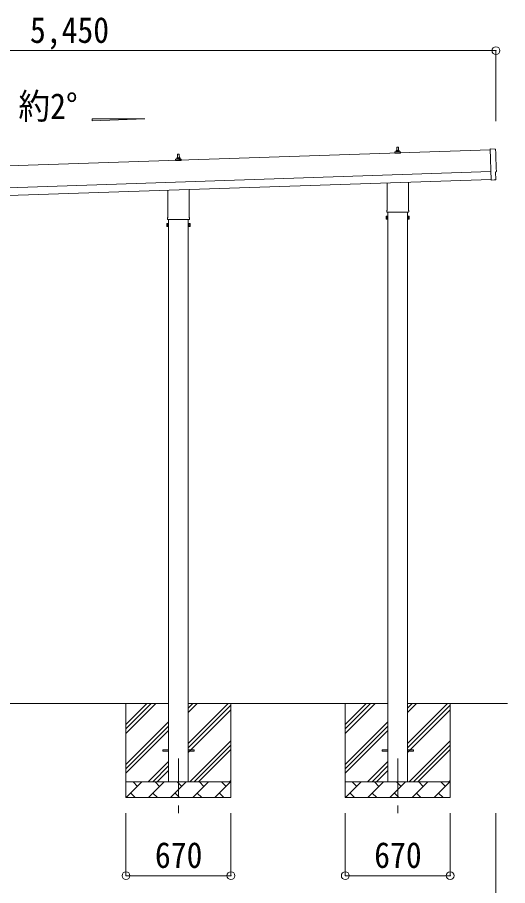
# Model space of a CAD drawing. Units: millimetres at full size, sheet at 1:50. Extents: x -14053 to 14053, y -9700 to 9700.
# Drawn here: x 6008 to 9138, y -6551 to -1007 of the extents above; entities that cross this region are included whole.
import ezdxf
from ezdxf.enums import TextEntityAlignment as Align

# ---------------------------------------------------------------- set-up
doc = ezdxf.new("R2010")
doc.units = ezdxf.units.MM
doc.header["$LTSCALE"] = 50
doc.header["$PDMODE"] = 32
doc.header["$PDSIZE"] = 50
doc.linetypes.add('CHAIN1', pattern=[8, 5, -1, 1, -1])
doc.layers.add('0-8_TABLE1', color=6, linetype='Continuous', lineweight=9)
doc.layers.add('0-F', color=7, linetype='Continuous', lineweight=9)
doc.styles.add('ＭＳ ゴシック', font='')
doc.styles.get('ＭＳ ゴシック').set_extended_font_data('MS Gothic')

msp = doc.modelspace()

# ---------------------------------------------------------------- linework, layer by layer
at = {"layer": '0-8_TABLE1'}
for p, q in [((3613.51, -1219.58), (9063.51, -1219.58)), ((6701.51, -6487.7), (7371.51, -6487.7)), ((8101.51, -6487.7), (8771.51, -6487.7))]:
    msp.add_line(p, q, dxfattribs=at)
at = {"layer": '0-F', "color": 6}
for p, q in [((9063.51, -1219.58), (9063.51, -1669.58)), ((6701.51, -6487.7), (6701.51, -6087.7)), ((7371.51, -6487.7), (7371.51, -6087.7)), ((8101.51, -6487.7), (8101.51, -6087.7)), ((8771.51, -6487.7), (8771.51, -6087.7)), ((9063.51, -7187.7), (9063.51, -6087.7))]:
    msp.add_line(p, q, dxfattribs=at)
at = {"layer": '0-F', "color": 4}
for p, q in [((9027.3, -1852.28), (3644.29, -2031.72)), ((7030.51, -1906.1), (7031.24, -1882.58)), ((7032.24, -1881.6), (7040.78, -1881.6)), ((7041.78, -1882.58), (7042.51, -1906.1)), ((8418.26, -1874.94), (8418.26, -1867.22)), ((8454.76, -1874.94), (8418.26, -1874.94)), ((8418.64, -1866.44), (8454.38, -1866.44)), ((8419.02, -1866.25), (8425.75, -1864.62)), ((8426.13, -1864.44), (8446.89, -1864.44)), ((8426.51, -1863.65), (8426.51, -1859.44)), ((8427.51, -1859.44), (8445.51, -1859.44)), ((8430.51, -1859.44), (8431.24, -1835.91)), ((8432.24, -1834.94), (8440.78, -1834.94)), ((8441.78, -1835.91), (8442.51, -1859.44)), ((8446.51, -1863.65), (8446.51, -1859.44)), ((8454, -1866.25), (8447.27, -1864.62)), ((8454.76, -1874.94), (8454.76, -1867.22)), ((9057.3, -1847.77), (9027.13, -1847.2)), ((9027.13, -1847.2), (9033.75, -2045.95)), ((7018.26, -1921.6), (7018.26, -1913.89)), ((7054.76, -1921.6), (7018.26, -1921.6)), ((7018.64, -1913.1), (7054.38, -1913.1)), ((7019.02, -1912.92), (7025.75, -1911.29)), ((7026.13, -1911.1), (7046.89, -1911.1)), ((7026.51, -1910.32), (7026.51, -1906.1)), ((7027.51, -1906.1), (7045.51, -1906.1)), ((7046.51, -1910.32), (7046.51, -1906.1)), ((7054, -1912.92), (7047.27, -1911.29)), ((7054.76, -1921.6), (7054.76, -1913.89)), ((3648.95, -2171.64), (9031.96, -1992.21)), ((9061.45, -1994.61), (9061.96, -1994.59)), ((9063.02, -2041.61), (9061.45, -1994.61)), ((3650.62, -2221.61), (9033.63, -2042.18)), ((9051.94, -2044.43), (9033.75, -2045.95)), ((9052.63, -2045.04), (9051.94, -2044.43)), ((9053.37, -2045.29), (9060.28, -2044.7)), ((7104.81, -2106.47), (7104.81, -2285.59)), ((8368.21, -2238.93), (8368.21, -2064.36)), ((8504.81, -2059.81), (8504.81, -2238.93)), ((6968.21, -2285.59), (6968.21, -2111.03)), ((8366.51, -2247.7), (8366.51, -2242.2)), ((8504.45, -2251.2), (8368.57, -2251.2)), ((8374.01, -2251.2), (8374.01, -5888.7)), ((8499.01, -5888.7), (8499.01, -2251.2)), ((8506.51, -2242.2), (8506.51, -2247.7)), ((6962.51, -2323.87), (6963.27, -2322.55)), ((6962.51, -2323.87), (6962.51, -2340.87)), ((6969.51, -2322.55), (6963.27, -2322.55)), ((6969.51, -2327.46), (6963.27, -2327.46)), ((6966.51, -2294.37), (6966.51, -2288.87)), ((7104.45, -2297.87), (6968.57, -2297.87)), ((6969.51, -2342.18), (6969.51, -2322.55)), ((6969.51, -2323.17), (6972.01, -2323.17)), ((6972.01, -2321.87), (6974.01, -2321.87)), ((6972.01, -2342.87), (6972.01, -2321.87)), ((6974.01, -2297.87), (6974.01, -5888.7)), ((6974.01, -2321.87), (6974.01, -2342.87)), ((7099.01, -5888.7), (7099.01, -2297.87)), ((7101.01, -2321.87), (7099.01, -2321.87)), ((7101.01, -2342.87), (7101.01, -2321.87)), ((7103.51, -2323.17), (7101.01, -2323.17)), ((7103.51, -2322.55), (7109.75, -2322.55)), ((7103.51, -2342.18), (7103.51, -2322.55)), ((7103.51, -2327.46), (7109.75, -2327.46)), ((7106.51, -2288.87), (7106.51, -2294.37)), ((7110.51, -2323.87), (7109.75, -2322.55)), ((7110.51, -2323.87), (7110.51, -2340.87)), ((8362.51, -2277.2), (8363.27, -2275.88)), ((8362.51, -2277.2), (8362.51, -2294.2)), ((8362.51, -2294.2), (8363.27, -2295.51)), ((8369.51, -2275.88), (8363.27, -2275.88)), ((8369.51, -2280.79), (8363.27, -2280.79)), ((8369.51, -2290.61), (8363.27, -2290.61)), ((8369.51, -2295.51), (8363.27, -2295.51)), ((8369.51, -2295.51), (8369.51, -2275.88)), ((8369.51, -2276.5), (8372.01, -2276.5)), ((8372.01, -2294.9), (8369.51, -2294.9)), ((8372.01, -2275.2), (8374.01, -2275.2)), ((8372.01, -2296.2), (8372.01, -2275.2)), ((8374.01, -2296.2), (8372.01, -2296.2)), ((8374.01, -2275.2), (8374.01, -2296.2)), ((8501.01, -2275.2), (8499.01, -2275.2)), ((8499.01, -2296.2), (8501.01, -2296.2)), ((8501.01, -2296.2), (8501.01, -2275.2)), ((8503.51, -2276.5), (8501.01, -2276.5)), ((8501.01, -2294.9), (8503.51, -2294.9)), ((8503.51, -2275.88), (8509.75, -2275.88)), ((8503.51, -2295.51), (8503.51, -2275.88)), ((8503.51, -2280.79), (8509.75, -2280.79)), ((8503.51, -2290.61), (8509.75, -2290.61)), ((8503.51, -2295.51), (8509.75, -2295.51)), ((8510.51, -2277.2), (8509.75, -2275.88)), ((8510.51, -2294.2), (8509.75, -2295.51)), ((8510.51, -2277.2), (8510.51, -2294.2)), ((6962.51, -2340.87), (6963.27, -2342.18)), ((6969.51, -2337.27), (6963.27, -2337.27)), ((6969.51, -2342.18), (6963.27, -2342.18)), ((6972.01, -2341.57), (6969.51, -2341.57)), ((6974.01, -2342.87), (6972.01, -2342.87)), ((7099.01, -2342.87), (7101.01, -2342.87)), ((7101.01, -2341.57), (7103.51, -2341.57)), ((7103.51, -2337.27), (7109.75, -2337.27)), ((7103.51, -2342.18), (7109.75, -2342.18)), ((7110.51, -2340.87), (7109.75, -2342.18)), ((6936.51, -5693.2), (6936.51, -5684.2)), ((6936.51, -5684.2), (6974.01, -5684.2)), ((6936.51, -5693.2), (6974.01, -5693.2)), ((7099.01, -5684.2), (7136.51, -5684.2)), ((7099.01, -5693.2), (7136.51, -5693.2)), ((7136.51, -5693.2), (7136.51, -5684.2)), ((8336.51, -5693.2), (8336.51, -5684.2)), ((8336.51, -5684.2), (8374.01, -5684.2)), ((8336.51, -5693.2), (8374.01, -5693.2)), ((8499.01, -5684.2), (8536.51, -5684.2)), ((8499.01, -5693.2), (8536.51, -5693.2)), ((8536.51, -5693.2), (8536.51, -5684.2))]:
    msp.add_line(p, q, dxfattribs=at)
at = {"layer": '0-F'}
for p, q in [((6974.01, -5388.7), (5699.01, -5388.7)), ((6701.51, -5388.7), (6701.51, -5988.7)), ((6701.51, -5522.18), (6834.99, -5388.7)), ((6701.51, -5550.46), (6863.28, -5388.7)), ((6701.51, -5578.75), (6891.56, -5388.7)), ((7099.01, -5417.52), (7127.83, -5388.7)), ((7099.01, -5445.81), (7156.12, -5388.7)), ((7099.01, -5643.8), (7354.11, -5388.7)), ((8374.01, -5388.7), (7099.01, -5388.7)), ((7099.01, -5672.08), (7371.51, -5399.58)), ((7099.01, -5700.37), (7371.51, -5427.87)), ((7371.51, -5388.7), (7371.51, -5988.7)), ((8101.51, -5388.7), (8101.51, -5988.7)), ((8101.51, -5522.18), (8234.99, -5388.7)), ((8101.51, -5550.46), (8263.28, -5388.7)), ((8101.51, -5578.75), (8291.56, -5388.7)), ((8499.01, -5417.52), (8527.83, -5388.7)), ((8499.01, -5445.81), (8556.12, -5388.7)), ((8499.01, -5643.8), (8754.11, -5388.7)), ((9138.26, -5388.7), (8499.01, -5388.7)), ((8499.01, -5672.08), (8771.51, -5399.58)), ((8499.01, -5700.37), (8771.51, -5427.87)), ((8771.51, -5388.7), (8771.51, -5988.7)), ((6701.51, -5776.74), (6974.01, -5504.24)), ((6701.51, -5805.02), (6974.01, -5532.52)), ((8101.51, -5776.74), (8374.01, -5504.24)), ((8101.51, -5805.02), (8374.01, -5532.52)), ((6701.51, -5833.31), (6974.01, -5560.81)), ((8101.51, -5833.31), (8374.01, -5560.81)), ((7108.67, -5888.7), (7371.51, -5625.86)), ((7136.95, -5888.7), (7371.51, -5654.14)), ((8508.67, -5888.7), (8771.51, -5625.86)), ((8536.95, -5888.7), (8771.51, -5654.14)), ((7165.24, -5888.7), (7371.51, -5682.42)), ((8565.24, -5888.7), (8771.51, -5682.42)), ((6844.11, -5888.7), (6974.01, -5758.8)), ((8244.11, -5888.7), (8374.01, -5758.8)), ((6872.39, -5888.7), (6974.01, -5787.08)), ((6900.68, -5888.7), (6974.01, -5815.37)), ((8272.39, -5888.7), (8374.01, -5787.08)), ((8300.68, -5888.7), (8374.01, -5815.37)), ((6701.51, -5888.7), (7371.51, -5888.7)), ((6703.67, -5988.7), (6803.67, -5888.7)), ((6775.11, -5917.25), (6746.56, -5888.7)), ((6845.09, -5988.7), (6945.09, -5888.7)), ((6916.54, -5917.25), (6887.98, -5888.7)), ((6986.51, -5988.7), (7086.51, -5888.7)), ((7057.96, -5917.25), (7029.4, -5888.7)), ((7127.93, -5988.7), (7227.93, -5888.7)), ((7199.38, -5917.25), (7170.82, -5888.7)), ((7269.35, -5988.7), (7369.35, -5888.7)), ((7340.8, -5917.25), (7312.25, -5888.7)), ((7363.23, -5888.7), (7371.51, -5880.41)), ((8101.51, -5888.7), (8771.51, -5888.7)), ((8103.67, -5988.7), (8203.67, -5888.7)), ((8175.11, -5917.25), (8146.56, -5888.7)), ((8245.09, -5988.7), (8345.09, -5888.7)), ((8316.54, -5917.25), (8287.98, -5888.7)), ((8386.51, -5988.7), (8486.51, -5888.7)), ((8457.96, -5917.25), (8429.4, -5888.7)), ((8527.93, -5988.7), (8627.93, -5888.7)), ((8599.38, -5917.25), (8570.82, -5888.7)), ((8669.35, -5988.7), (8769.35, -5888.7)), ((8740.8, -5917.25), (8712.25, -5888.7)), ((8763.23, -5888.7), (8771.51, -5880.41)), ((6732.22, -5960.15), (6760.77, -5988.7)), ((6873.64, -5960.15), (6902.2, -5988.7)), ((7015.06, -5960.15), (7043.62, -5988.7)), ((7156.48, -5960.15), (7185.04, -5988.7)), ((7297.91, -5960.15), (7326.46, -5988.7)), ((8132.22, -5960.15), (8160.77, -5988.7)), ((8273.64, -5960.15), (8302.2, -5988.7)), ((8415.06, -5960.15), (8443.62, -5988.7)), ((8556.48, -5960.15), (8585.04, -5988.7)), ((8697.91, -5960.15), (8726.46, -5988.7)), ((7371.51, -5988.7), (6701.51, -5988.7)), ((8771.51, -5988.7), (8101.51, -5988.7))]:
    msp.add_line(p, q, dxfattribs=at)
at = {"layer": '0-F', "linetype": 'CHAIN1'}
for p, q in [((7036.51, -5738.7), (7036.51, -6087.7)), ((8436.51, -5738.7), (8436.51, -6087.7))]:
    msp.add_line(p, q, dxfattribs=at)
at = {"layer": '0-F', "color": 4}
msp.add_lwpolyline([(6821.72, -1655.94), (6485.72, -1668.36), (6485.72, -1655.94)], close=True, dxfattribs=at)
for centre, radius, start, end in [((7032.24, -1882.6), 1, 90, 178.60509), ((7040.78, -1882.6), 1, 1.39491, 90), ((8419.26, -1867.22), 1, 103.62699, 180), ((8425.51, -1863.65), 1, 283.62699, 0), ((8430.6, -1860.07), 4.13, 90, 171.17633), ((8427.51, -1860.44), 1, 90, 180), ((8432.24, -1835.94), 1, 90, 178.60509), ((8439.84, -1859.44), 4.83, 133.60282, 180), ((8433.18, -1859.44), 4.83, 0, 46.39718), ((8440.78, -1835.94), 1, 1.39491, 90), ((8442.42, -1860.07), 4.13, 8.82367, 90), ((8445.51, -1860.44), 1, 0, 90), ((8447.51, -1863.65), 1, 180, 256.37301), ((8453.76, -1867.22), 1, 0, 76.37301), ((9057.21, -1852.27), 4.5, 1.09537, 88.91326), ((7019.26, -1913.89), 1, 103.62699, 180), ((7025.51, -1910.32), 1, 283.62699, 0), ((7030.6, -1906.74), 4.13, 90, 171.17633), ((7027.51, -1907.1), 1, 90, 180), ((7039.84, -1906.1), 4.83, 133.60282, 180), ((7033.18, -1906.1), 4.83, 0, 46.39718), ((7042.42, -1906.74), 4.13, 8.82367, 90), ((7045.51, -1907.1), 1, 0, 90), ((7047.51, -1910.32), 1, 180, 256.37301), ((7053.76, -1913.89), 1, 0, 76.37301), ((9061.81, -1990.1), 4.5, 271.90915, 2.73345), ((9053.29, -2044.3), 1, 228.4071, 274.90505), ((8370.51, -2242.2), 4, 125.09963, 180), ((8370.51, -2247.7), 4, 180, 194.47751), ((8370.51, -2247.7), 4, 194.47751, 241.04498), ((8502.51, -2247.7), 4, 298.95502, 345.52249), ((8502.51, -2242.2), 4, 0, 54.90037), ((8502.51, -2247.7), 4, 345.52249, 0), ((6966.86, -2325), 4.34, 145.61575, 214.38425), ((6978.75, -2332.37), 16.24, 162.41205, 197.58795), ((6970.51, -2288.87), 4, 125.09963, 180), ((6970.51, -2294.37), 4, 180, 194.47751), ((6970.51, -2294.37), 4, 194.47751, 241.04498), ((7102.51, -2294.37), 4, 298.95502, 345.52249), ((7102.51, -2288.87), 4, 0, 54.90037), ((7102.51, -2294.37), 4, 345.52249, 0), ((7094.27, -2332.37), 16.24, 342.41205, 17.58795), ((7106.17, -2325), 4.34, 325.61575, 34.38425), ((8378.75, -2285.7), 16.24, 162.41205, 197.58795), ((8366.86, -2278.34), 4.34, 145.61575, 214.38425), ((8366.86, -2293.06), 4.34, 145.61575, 214.38425), ((8494.27, -2285.7), 16.24, 342.41205, 17.58795), ((8506.17, -2278.34), 4.34, 325.61575, 34.38425), ((8506.17, -2293.06), 4.34, 325.61575, 34.38425), ((6966.86, -2339.73), 4.34, 145.61575, 214.38425), ((7106.17, -2339.73), 4.34, 325.61575, 34.38425)]:
    msp.add_arc(centre, radius, start, end, dxfattribs=at)
for centre, major_axis, ratio, start_param, end_param in [((13824.24, -1762.41), (-4760.73, -158.69), 0.99863, 6.2686928, 6.2976566), ((9060.01, -2041.71), (2.25, -2), 0.9974, 5.5252311, 7.0411395)]:
    msp.add_ellipse(centre, major_axis=major_axis, ratio=ratio, start_param=start_param, end_param=end_param, dxfattribs=at)
at = {"layer": '0-F', "color": 6}
for p in [(9063.51, -1219.58), (6701.51, -6487.7), (7371.51, -6487.7), (8101.51, -6487.7), (8771.51, -6487.7)]:
    msp.add_point(p, dxfattribs=at)

# ---------------------------------------------------------------- texts
at = {"layer": '0-8_TABLE1', "color": 7, "style": 'ＭＳ ゴシック', "width": 0.9}
for p in [(6886.51, -6487.7), (8286.51, -6487.7)]:
    msp.add_text('670', height=165, dxfattribs=at).set_placement(p, align=Align.BOTTOM_LEFT)
at = {"layer": '0-F', "style": 'ＭＳ ゴシック', "width": 0.9}
for s, p in [('5,450', (6088.51, -1219.58)), ('約2°', (6014.64, -1706))]:
    msp.add_text(s, height=165, dxfattribs=at).set_placement(p, align=Align.BOTTOM_LEFT)

doc.saveas('drawing.dxf')
